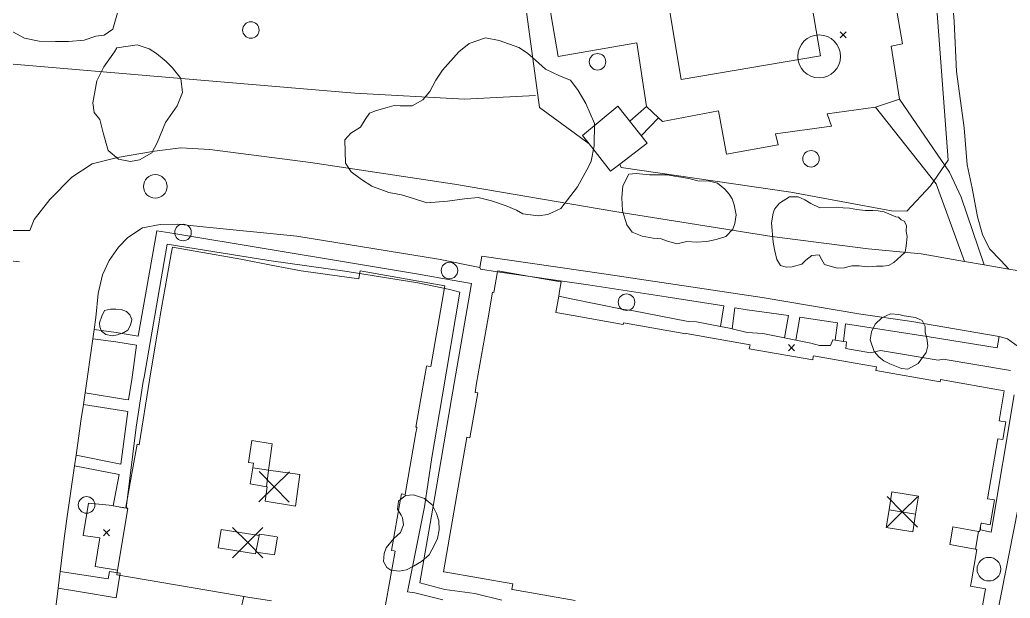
# Model space of a CAD drawing. Header units: metres. Extents: x 4652992 to 4879070, y 2074171 to 2309877.
# Drawn here: x 4653682.9 to 4653775.3, y 2307425.7 to 2307479.6 of the extents above; entities that cross this region are included whole.
import ezdxf

# ---------------------------------------------------------------- set-up
doc = ezdxf.new("R2010")
doc.units = ezdxf.units.M
doc.header["$MEASUREMENT"] = 0
doc.linetypes.add('DGN Style 2', pattern=[66.27138, 39.762828, -26.508552])
doc.linetypes.add('DGN Style 3', pattern=[92.779933, 66.271381, -26.508552])
doc.layers.get('0').update_dxf_attribs({"color": 4, "lineweight": 0})
for name, color, linetype, lineweight in [('Interior Floors', 7, 'Continuous', 0), ('Level 16', 2, 'Continuous', 0), ('Level 18', 5, 'Continuous', 0), ('Level 19', 38, 'DGN Style 3', 0), ('Level 20', 30, 'DGN Style 3', 0), ('Level 27', 30, 'Continuous', 0), ('Level 30', 5, 'Continuous', 0), ('Level 35', 4, 'Continuous', 0), ('Level 36', 1, 'Continuous', 0), ('Level 38', 3, 'Continuous', 0), ('Level 39', 9, 'Continuous', 0), ('Level 40', 1, 'Continuous', 0), ('Level 45', 9, 'Continuous', 0), ('Level 54', 30, 'DGN Style 2', 0), ('Level 58', 1, 'Continuous', 0), ('Level 61', 4, 'Continuous', 0), ('Level 62', 4, 'Continuous', 0), ('Level 63', 3, 'Continuous', 0)]:
    doc.layers.add(name, color=color, linetype=linetype, lineweight=lineweight)

# ---------------------------------------------------------------- blocks, each defined once
blk = doc.blocks.new('POSTE')
at = {"color": 0, "linetype": 'ByBlock', "lineweight": -2}
blk.add_circle((0, 0), 0.770001, dxfattribs=at)
blk = doc.blocks.new('AL')
at = {"color": 0, "linetype": 'ByBlock', "lineweight": -2, "ltscale": 10}
blk.add_circle((0, 0), 1.100002, dxfattribs=at)
blk = doc.blocks.new('COTA')
at = {"color": 0, "linetype": 'ByBlock', "lineweight": -2, "ltscale": 10}
for p, q in [((-1.408457, 1.419522), (0, 0)), ((1.419522, 1.408457), (0, 0)), ((0, 0), (-1.419522, -1.408457)), ((0, 0), (1.408457, -1.419522))]:
    blk.add_line(p, q, dxfattribs=at)
blk = doc.blocks.new('CIR')
at = {"layer": 'Interior Floors'}
blk.add_circle((0, -0.046637), 2, dxfattribs=at)

msp = doc.modelspace()

# ---------------------------------------------------------------- linework, layer by layer
at = {"layer": 'Level 16', "elevation": 1382.250706, "flags": 128}
msp.add_lwpolyline([(4653757.597058, 2307476.240945), (4653744.588572, 2307474.017015), (4653740.475602, 2307498.775509), (4653753.333249, 2307501.157997), (4653757.597058, 2307476.240945)], dxfattribs=at)
at = {"layer": 'Level 18', "color": 30}
for points in [[(4653776.686658, 2307456.093521, 1379.689248), (4653775.144628, 2307456.359863, 1379.820535), (4653772.830988, 2307456.759478, 1380.141607), (4653770.99826, 2307457.078038, 1380.429173), (4653766.982883, 2307457.775979, 1381.007483), (4653762.018925, 2307458.237271, 1381.712167), (4653753.052506, 2307459.393208, 1382.876117), (4653738.41006, 2307461.732581, 1384.902002), (4653723.463259, 2307464.259256, 1386.431152), (4653710.033777, 2307466.293185, 1387.599811), (4653700.67158, 2307467.494486, 1388.222137), (4653697.961693, 2307467.645408, 1388.396826), (4653695.511673, 2307467.359123, 1388.650942), (4653692.051685, 2307466.759723, 1389.069064), (4653689.701023, 2307466.155955, 1389.281195), (4653687.80046, 2307464.919124, 1389.442999), (4653685.738853, 2307462.844696, 1389.597686), (4653684.275467, 2307460.968148, 1389.75405), (4653683.876674, 2307459.964232, 1389.788997)], [(4653686.130071, 2307423.329009, 1392.272928), (4653686.522799, 2307426.622793, 1392.02126), (4653686.708077, 2307428.176702, 1391.904871), (4653687.102952, 2307431.488489, 1391.602542), (4653687.197766, 2307432.144167, 1391.54867), (4653687.302839, 2307432.870797, 1391.510263), (4653688.047791, 2307438.02248, 1391.091705), (4653688.192256, 2307439.021523, 1391.006057), (4653688.682935, 2307442.414797, 1390.726244), (4653688.875036, 2307443.756745, 1390.604273), (4653689.0284, 2307444.828094, 1390.511547), (4653689.749367, 2307449.864531, 1390.127), (4653689.871274, 2307450.716132, 1390.059984), (4653690.032274, 2307451.840823, 1389.966597), (4653690.266285, 2307454.08144, 1389.780844), (4653690.656134, 2307455.81999, 1389.609645), (4653691.277362, 2307457.168621, 1389.407208), (4653692.157261, 2307458.405206, 1389.168458), (4653693.011774, 2307459.313901, 1388.921608), (4653694.393005, 2307460.205355, 1388.781564), (4653696.037271, 2307460.5058, 1388.553114), (4653697.678304, 2307460.55431, 1388.415071), (4653699.741305, 2307460.322648, 1388.214603), (4653708.767489, 2307459.418076, 1387.649099), (4653721.972236, 2307457.270196, 1386.694018), (4653725.833639, 2307456.517666, 1386.281796), (4653726.02499, 2307457.559234, 1386.24992), (4653737.379586, 2307455.922864, 1384.933072), (4653752.147242, 2307453.715235, 1382.824596), (4653761.357957, 2307452.161956, 1381.562262), (4653766.104936, 2307451.46629, 1380.883446), (4653774.252851, 2307450.091085, 1379.806699), (4653775.009461, 2307449.8572, 1379.712454), (4653776.377442, 2307448.873727, 1379.626656)]]:
    msp.add_polyline3d(points, dxfattribs=at)
at = {"layer": 'Level 19', "linetype": 'DGN Style 3'}
for points in [[(4653682.911748, 2307457.034767, 1389.958687), (4653675.774949, 2307457.851582, 1390.348895), (4653670.595436, 2307458.625981, 1390.348895), (4653670.817301, 2307460.668792, 1390.348895), (4653676.067935, 2307459.966337, 1390.348895), (4653683.876674, 2307459.964232, 1389.788997)], [(4653775.573907, 2307417.535308, 1379.172344), (4653774.58575, 2307415.429115, 1379.17897), (4653773.66722, 2307414.141378, 1379.214627), (4653771.929602, 2307412.826498, 1379.229479), (4653770.041075, 2307412.820849, 1379.280668), (4653762.681118, 2307414.246151, 1379.43907), (4653762.879745, 2307415.497457, 1379.341622), (4653763.048076, 2307416.557911, 1379.256613), (4653763.303987, 2307418.1701, 1379.01651), (4653770.740696, 2307416.821851, 1378.972389), (4653771.335049, 2307416.823629, 1379.113842), (4653771.888294, 2307417.242277, 1379.220333), (4653771.907784, 2307417.257025, 1379.219676), (4653772.364493, 2307417.897311, 1379.193613), (4653772.401957, 2307417.949833, 1379.191643), (4653772.919267, 2307419.30103, 1379.177795), (4653774.06375, 2307424.179586, 1379.255637), (4653775.983552, 2307433.947749, 1379.217898)]]:
    msp.add_polyline3d(points, dxfattribs=at)
at = {"layer": 'Level 20', "linetype": 'Continuous'}
msp.add_polyline3d([(4653775.144628, 2307456.359863, 1380.045334), (4653774.403127, 2307457.175264, 1379.980754), (4653773.344863, 2307458.253832, 1380.080754), (4653772.692911, 2307459.575866, 1380.280754), (4653772.211899, 2307461.235662, 1380.580754), (4653771.734886, 2307463.902311, 1381.180753), (4653771.258083, 2307466.078822, 1381.580754), (4653770.969643, 2307469.518242, 1381.880753), (4653770.262533, 2307474.776591, 1381.980754), (4653770.040791, 2307479.422677, 1381.980754), (4653769.670418, 2307484.058626, 1382.080754)], dxfattribs=at)
at = {"layer": 'Level 27', "extrusion": (0.0007531833266931, 0.0118816080502261, 0.9999291275410559), "elevation": 32303.782543, "flags": 128}
msp.add_lwpolyline([(4653762.521282, 2307265.366321), (4653762.963331, 2307261.671341), (4653761.991028, 2307261.438325), (4653762.879384, 2307256.40357), (4653761.817481, 2307256.187354), (4653762.572837, 2307251.241905), (4653760.34333, 2307250.504253), (4653755.859023, 2307249.868108), (4653756.243613, 2307248.728828), (4653751.043205, 2307247.995476), (4653751.265796, 2307246.979404), (4653746.458587, 2307246.124744), (4653745.702223, 2307250.164229), (4653740.491812, 2307249.153858), (4653740.122036, 2307249.498763), (4653738.994829, 2307250.550152), (4653738.994824, 2307250.550156), (4653738.089277, 2307256.474575), (4653730.782564, 2307255.211085), (4653728.566129, 2307268.075504)], dxfattribs=at)
at = {"layer": 'Level 30', "color": 1}
for points in [[(4653738.872386, 2307466.126047, 1386.574904), (4653738.020463, 2307465.471275, 1386.7), (4653736.007415, 2307468.037758, 1386.546039), (4653735.405449, 2307468.805219, 1386.5), (4653738.696678, 2307471.534097, 1386.1), (4653741.425537, 2307468.088352, 1386.2), (4653738.872386, 2307466.126047, 1386.574904)], [(4653706.404746, 2307425.438953, 1391.9313), (4653704.622365, 2307425.712694, 1392.0752), (4653704.581378, 2307425.720562, 1393.4752), (4653691.990069, 2307427.877243, 1392.7), (4653692.060394, 2307428.2991, 1392.7), (4653693.018349, 2307434.045592, 1392.7), (4653692.999455, 2307434.059381, 1392.6163), (4653692.903482, 2307434.129424, 1392.1909), (4653692.837856, 2307434.177318, 1391.9), (4653693.459385, 2307437.651164, 1391.9), (4653693.885186, 2307440.031047, 1391.9), (4653694.069342, 2307439.983032, 1391.1), (4653695.051396, 2307446.017345, 1391.1), (4653695.934182, 2307451.441695, 1391.1), (4653696.028178, 2307452.019265, 1391.1), (4653696.032741, 2307452.047303, 1391.1), (4653696.814898, 2307456.389863, 1390.7579), (4653697.066954, 2307457.789285, 1390.6476), (4653697.175787, 2307458.39348, 1390.6), (4653699.304329, 2307458.018566, 1390.6668), (4653703.544935, 2307457.271639, 1390.8), (4653706.379634, 2307456.727103, 1390.8), (4653709.169114, 2307456.191253, 1390.8), (4653709.180209, 2307456.18938, 1390.8752), (4653709.179219, 2307456.182082, 1390.8752), (4653709.40432, 2307456.151548, 1390.8752)], [(4653709.40432, 2307456.151548, 1390.8752), (4653714.541437, 2307455.454725, 1390.8752), (4653714.61257, 2307455.857754, 1390.8752), (4653714.671553, 2307456.191942, 1390.8752), (4653722.575322, 2307454.796965, 1390.8752), (4653721.247699, 2307447.274816, 1390.4752), (4653721.022593, 2307447.314546, 1390.4752), (4653720.877682, 2307447.340123, 1390.4752), (4653720.869555, 2307447.294076, 1390.4752), (4653720.563156, 2307445.558057, 1390.4752), (4653719.871321, 2307441.638204, 1390.4752), (4653719.964235, 2307441.621805, 1393.6752), (4653719.950935, 2307441.546448, 1393.6752), (4653719.874195, 2307441.11165, 1393.6752), (4653718.859802, 2307435.364222, 1393.6752), (4653718.534846, 2307435.421575, 1393.4752), (4653718.443633, 2307434.90477, 1393.2306), (4653717.602542, 2307430.139256, 1390.9752), (4653717.642592, 2307430.132188, 1390.9752), (4653717.840292, 2307430.097295, 1390.9752), (4653717.932113, 2307430.081089, 1390.9752), (4653716.831796, 2307423.846823, 1391.094757)], [(4653734.724083, 2307425.474399, 1387.2), (4653728.869789, 2307426.497842, 1387.2), (4653728.807142, 2307426.508794, 1387.2), (4653728.812154, 2307426.537462, 1387.2766), (4653728.898798, 2307427.033084, 1388.6), (4653722.50368, 2307428.151073, 1388.6), (4653722.429827, 2307428.163984, 1388.6), (4653723.806037, 2307436.03618, 1388.9142), (4653724.613078, 2307440.652608, 1389.0984), (4653724.619887, 2307440.691558, 1389.1), (4653724.700558, 2307440.677455, 1389.1), (4653724.913252, 2307440.640272, 1389.1), (4653725.645083, 2307444.826487, 1389.4), (4653725.431395, 2307444.863844, 1390.7802), (4653725.38188, 2307444.8725, 1391.1), (4653725.530505, 2307445.722663, 1391.1), (4653726.598515, 2307451.831888, 1391.1), (4653727.013971, 2307454.208379, 1391.1), (4653727.149346, 2307454.184713, 1388.5), (4653727.490499, 2307456.136178, 1388.2092), (4653727.501274, 2307456.197809, 1388.2), (4653733.338046, 2307455.177429, 1388.2), (4653733.411147, 2307455.16465, 1388.2), (4653733.26106, 2307454.306122, 1387.9301)], [(4653733.26106, 2307454.306122, 1387.9301), (4653733.180856, 2307453.847337, 1387.785846), (4653732.910728, 2307452.302155, 1387.3), (4653734.519577, 2307452.020898, 1387.3), (4653739.188562, 2307451.204669, 1387.3), (4653739.211846, 2307451.337858, 1386.1), (4653745.031767, 2307450.320424, 1386.1), (4653745.036398, 2307450.346918, 1385.9), (4653745.05361, 2307450.343909, 1385.9), (4653751.014055, 2307449.301909, 1385.9), (4653750.95001, 2307448.935557, 1384.4), (4653756.859535, 2307447.902459, 1384.2), (4653756.91583, 2307448.224476, 1383.8534), (4653756.924507, 2307448.274113, 1383.8), (4653760.617285, 2307447.628545, 1383.8), (4653762.791506, 2307447.248449, 1383.8), (4653762.730143, 2307446.89744, 1382.5), (4653768.742549, 2307445.846356, 1382.5), (4653768.77874, 2307446.053373, 1381.3458), (4653768.780176, 2307446.061587, 1381.3), (4653774.715488, 2307445.023981, 1381.3), (4653774.714052, 2307445.015766, 1381.3), (4653774.225542, 2307442.221397, 1381.3), (4653774.400669, 2307442.190781, 1381.3), (4653774.857453, 2307442.110927, 1381.3), (4653774.571968, 2307440.477891, 1381.3), (4653774.120428, 2307440.556829, 1381.3), (4653773.141458, 2307434.956927, 1381.3), (4653773.790013, 2307434.843547, 1381.3), (4653773.387213, 2307432.539452, 1381.3), (4653772.617941, 2307432.673935, 1381.3), (4653772.553336, 2307432.685229, 1381.3), (4653772.504847, 2307432.407861, 1381.3), (4653772.425808, 2307431.955743, 1381.3), (4653772.415164, 2307431.894855, 1381.3), (4653772.302737, 2307431.91451, 1381.3), (4653769.931728, 2307432.329007, 1381.3), (4653769.700041, 2307431.003713, 1380.8973), (4653769.64405, 2307430.683433, 1380.8), (4653769.659384, 2307430.680753, 1380.8), (4653770.143583, 2307430.596105, 1380.8), (4653772.00927, 2307430.269948, 1380.8), (4653772.02366, 2307430.267432, 1380.8), (4653772.159794, 2307430.243633, 1380.8), (4653771.647447, 2307427.31291, 1381.1407), (4653771.558216, 2307426.80249, 1381.2), (4653772.950286, 2307426.559129, 1381), (4653772.673363, 2307424.975081, 1381)], [(4653704.590282, 2307440.391336, 1391), (4653704.25669, 2307438.345764, 1391.0233), (4653704.740619, 2307438.264509, 1392.2), (4653704.67186, 2307437.855, 1392.2), (4653704.417718, 2307436.341408, 1392.2), (4653705.935166, 2307436.072681, 1392.2), (4653705.999453, 2307436.061297, 1392.2), (4653705.816881, 2307434.739906, 1390.8), (4653708.653834, 2307434.263562, 1390.8), (4653709.059541, 2307437.220787, 1390.8), (4653706.143388, 2307437.613079, 1392.096082), (4653706.134572, 2307437.614265, 1392.1), (4653706.135134, 2307437.618176, 1392.099523), (4653706.48795, 2307440.072706, 1391.8), (4653704.590282, 2307440.391336, 1391)], [(4653763.696692, 2307432.291371, 1382.7653), (4653766.18013, 2307431.870915, 1382.5), (4653766.443903, 2307433.529047, 1382.450338), (4653766.711261, 2307435.209712, 1382.4), (4653764.24926, 2307435.59864, 1382.4), (4653763.971676, 2307433.937227, 1382.583509), (4653763.696692, 2307432.291371, 1382.7653)], [(4653701.454048, 2307430.379105, 1392.6), (4653704.920188, 2307429.830077, 1392.6), (4653704.94651, 2307429.996249, 1391.9932), (4653704.952418, 2307429.995313, 1391.992549), (4653706.700276, 2307429.718457, 1391.8), (4653706.965604, 2307431.393534, 1391.5), (4653706.893005, 2307431.405034, 1391.5), (4653705.948244, 2307431.554682, 1391.5), (4653705.273889, 2307431.661498, 1391.5), (4653705.25492, 2307431.541741, 1392.1653), (4653705.253929, 2307431.535485, 1392.2), (4653705.253702, 2307431.535521, 1392.200026), (4653701.725738, 2307432.094342, 1392.6), (4653701.454048, 2307430.379105, 1392.6)]]:
    msp.add_polyline3d(points, dxfattribs=at)
at = {"layer": 'Level 35'}
for p, q in [((4653704.67186, 2307437.855, 1391.966461), (4653706.135134, 2307437.618176, 1391.896554)), ((4653705.935166, 2307436.072681, 1391.946856), (4653706.143388, 2307437.613079, 1392.051759)), ((4653763.971676, 2307433.937227, 1382.5848), (4653766.443903, 2307433.529047, 1382.5848)), ((4653705.253702, 2307431.535521, 1391.9), (4653704.952418, 2307429.995313, 1391.9)), ((4653772.02366, 2307430.267432, 1380.7848), (4653772.302737, 2307431.91451, 1380.7848))]:
    msp.add_line(p, q, dxfattribs=at)
at = {"layer": 'Level 36', "extrusion": (-0.012247729635093, 0.0071146018584118, 0.9998996827478153), "elevation": -39196.892924, "flags": 128}
msp.add_lwpolyline([(4653437.352349, 2307803.794039), (4653435.493269, 2307828.706635), (4653436.385339, 2307830.242482)], dxfattribs=at)
at = {"layer": 'Level 36'}
msp.add_polyline3d([(4653738.872386, 2307466.126047, 1386.450706), (4653738.995407, 2307465.834668, 1386.450706), (4653754.817205, 2307463.537033, 1385.550706), (4653764.199723, 2307461.785348, 1384.750706), (4653765.619288, 2307461.76275, 1384.750706), (4653767.835465, 2307464.125635, 1384.650706)], dxfattribs=at)
at = {"layer": 'Level 38'}
msp.add_line((4653767.835465, 2307464.125635, 1384.650706), (4653769.472576, 2307466.515315, 1384.650706), dxfattribs=at)
for points in [[(4653662.307583, 2307498.074997, 1389.8507), (4653654.887838, 2307477.951167, 1391.9507), (4653666.28092, 2307476.804042, 1390.9507), (4653678.272609, 2307475.465714, 1390.0507), (4653679.393548, 2307475.693399, 1390.0507), (4653699.821295, 2307473.953395, 1389.5507), (4653714.166689, 2307472.758232, 1389.5507), (4653724.398611, 2307472.209645, 1389.3507), (4653731.006628, 2307472.522608, 1389.3507)], [(4653736.007415, 2307468.037758, 1384.7507), (4653731.398079, 2307471.41491, 1384.7507), (4653729.041661, 2307488.767665, 1384.4507)]]:
    msp.add_polyline3d(points, dxfattribs=at)
at = {"layer": 'Level 40', "color": 3, "elevation": 1391.5, "flags": 128}
msp.add_lwpolyline([(4653690.856719, 2307452.510158), (4653691.413426, 2307452.611521), (4653691.914921, 2307452.640845), (4653692.401085, 2307452.590637), (4653692.904133, 2307452.413636), (4653693.217046, 2307452.107569), (4653693.379705, 2307451.664937), (4653693.280154, 2307451.147988), (4653693.021109, 2307450.661016), (4653692.648512, 2307450.442615), (4653692.068868, 2307450.221916), (4653691.559716, 2307450.152787), (4653690.96155, 2307450.265216), (4653690.568836, 2307450.58628), (4653690.398492, 2307450.989178), (4653690.387667, 2307451.362092), (4653690.589975, 2307451.983396), (4653690.856719, 2307452.510158)], dxfattribs=at)
at = {"layer": 'Level 40', "color": 3}
for points in [[(4653692.123529, 2307480.471329, 1385.57598), (4653691.62771, 2307478.728675, 1385.57598), (4653690.798754, 2307478.166637, 1385.57598), (4653690.051671, 2307478.049505, 1386.47598), (4653688.944742, 2307477.700349, 1386.47598), (4653687.4815, 2307477.577898, 1386.47598), (4653686.279328, 2307477.565616, 1386.47598), (4653684.768312, 2307477.611616, 1386.47598), (4653683.378837, 2307477.873901, 1386.47598), (4653682.294997, 2307478.477254, 1386.47598), (4653681.306182, 2307478.743675, 1386.47598), (4653680.165944, 2307478.639899, 1386.47598), (4653679.129452, 2307479.074838, 1386.47598), (4653678.446273, 2307479.682374, 1386.47598)], [(4653693.878923, 2307477.255958, 1391.57598), (4653694.997625, 2307476.886579, 1391.57598), (4653695.70419, 2307476.436825, 1391.57598), (4653696.596225, 2307475.714802, 1391.57598), (4653697.196803, 2307475.126905, 1391.57598), (4653697.953454, 2307474.11413, 1391.57598), (4653698.100939, 2307472.820891, 1391.57598), (4653697.621529, 2307471.566821, 1391.57598), (4653696.520099, 2307470.028241, 1392.47598), (4653695.756346, 2307468.118671, 1392.47598), (4653695.259807, 2307467.185455, 1392.47598), (4653694.104694, 2307466.534292, 1392.47598), (4653693.281587, 2307466.373447, 1392.47598), (4653692.13494, 2307466.589529, 1392.47598), (4653691.182129, 2307467.401055, 1392.47598), (4653690.711283, 2307469.069735, 1392.47598), (4653690.396369, 2307470.31406, 1392.47598), (4653689.887522, 2307470.962991, 1392.47598), (4653689.743227, 2307471.859182, 1392.47598), (4653690.139699, 2307473.917326, 1392.47598), (4653690.786263, 2307475.217252, 1392.47598), (4653691.767949, 2307476.611845, 1392.47598), (4653691.994249, 2307476.964087, 1392.47598), (4653693.878923, 2307477.255958, 1391.57598)], [(4653715.139245, 2307470.306966, 1392.175979), (4653715.558976, 2307470.886658, 1391.27598), (4653716.198685, 2307471.13507, 1391.27598), (4653717.206249, 2307471.417448, 1390.07598), (4653717.83335, 2307471.594928, 1390.07598), (4653718.419234, 2307471.558299, 1390.07598), (4653719.533157, 2307471.569909, 1390.07598), (4653720.528582, 2307472.121555, 1390.07598), (4653721.158558, 2307472.897358, 1389.175979), (4653721.736534, 2307473.973102, 1389.175979), (4653722.358594, 2307474.892366, 1389.175979), (4653723.8737, 2307476.589822, 1388.57598), (4653724.840772, 2307477.370598, 1388.57598), (4653726.353472, 2307477.899965, 1388.57598), (4653727.643098, 2307477.656227, 1388.57598), (4653729.479966, 2307476.997148, 1388.57598), (4653730.263251, 2307476.482142, 1388.57598), (4653731.019263, 2307475.82552, 1388.57598), (4653731.960829, 2307474.987077, 1388.57598), (4653733.259772, 2307474.36336, 1389.47598), (4653734.281487, 2307473.950477, 1389.47598), (4653734.981888, 2307473.012047, 1389.47598), (4653735.698707, 2307471.77742, 1389.47598), (4653736.534154, 2307469.928594, 1390.375979), (4653736.485196, 2307467.838509, 1390.97598), (4653736.213928, 2307466.427483, 1390.97598), (4653735.977661, 2307465.960282, 1390.97598), (4653734.948323, 2307464.034172, 1390.97598), (4653733.377676, 2307462.019601, 1391.57598), (4653732.169432, 2307461.44382, 1391.57598), (4653731.26784, 2307461.321568, 1391.57598), (4653729.841899, 2307461.51732, 1391.57598), (4653729.246961, 2307461.848656, 1391.57598), (4653728.298862, 2307462.246579, 1391.57598), (4653726.926909, 2307462.724425, 1391.57598), (4653725.669, 2307463.03465, 1391.57598), (4653724.400267, 2307462.908495, 1391.57598), (4653722.8217, 2307462.694571, 1391.57598), (4653720.889682, 2307462.547219, 1391.57598), (4653719.644882, 2307462.92802, 1391.57598), (4653718.54133, 2307463.282205, 1391.57598), (4653717.339892, 2307463.508679, 1391.57598), (4653715.768563, 2307464.097239, 1391.57598), (4653714.789732, 2307464.720313, 1391.57598), (4653713.824418, 2307465.413958, 1391.57598), (4653713.323931, 2307466.239272, 1391.57598), (4653713.235822, 2307468.402322, 1392.175979), (4653713.795179, 2307469.027064, 1392.175979), (4653714.707618, 2307469.585164, 1392.175979), (4653715.139245, 2307470.306966, 1392.175979)], [(4653739.727459, 2307465.20825, 1387.675979), (4653740.414546, 2307465.279987, 1387.375979), (4653741.64143, 2307465.1485, 1387.375979), (4653742.442544, 2307465.147369, 1387.375979), (4653743.291946, 2307465.137119, 1387.375979), (4653743.968505, 2307465.009439, 1387.375979), (4653744.799279, 2307464.902669, 1387.375979), (4653745.427456, 2307464.784119, 1387.375979), (4653746.142974, 2307464.599076, 1387.375979), (4653747.233764, 2307464.54325, 1387.375979), (4653747.972099, 2307464.352272, 1387.675979), (4653748.67059, 2307463.820587, 1387.675979), (4653749.079329, 2307463.343593, 1387.675979), (4653749.3432, 2307462.893942, 1387.675979), (4653749.540246, 2307462.35694, 1387.675979), (4653749.711438, 2307461.424963, 1387.675979), (4653749.602181, 2307460.595871, 1387.675979), (4653749.403666, 2307460.083502, 1387.675979), (4653748.772504, 2307459.402796, 1387.675979), (4653747.868157, 2307459.123465, 1387.675979), (4653746.982296, 2307458.940597, 1387.675979), (4653746.018334, 2307458.872413, 1387.675979), (4653745.130425, 2307458.939844, 1387.675979), (4653744.186843, 2307458.717819, 1387.675979), (4653743.239312, 2307458.996443, 1387.675979), (4653742.726492, 2307459.193114, 1387.675979), (4653741.983334, 2307459.233237, 1387.675979), (4653740.968821, 2307459.424506, 1387.675979), (4653740.039656, 2307459.799675, 1387.675979), (4653739.522848, 2307460.497091, 1387.675979), (4653739.117317, 2307461.773523, 1387.675979), (4653739.059274, 2307463.034428, 1387.675979), (4653739.166675, 2307464.114124, 1387.675979), (4653739.727459, 2307465.20825, 1387.675979)], [(4653765.586206, 2307460.422528, 1384.07598), (4653765.569043, 2307459.86833, 1384.07598), (4653765.654527, 2307459.383952, 1384.07598), (4653765.579524, 2307458.528498, 1384.07598), (4653765.463844, 2307457.925986, 1384.07598), (4653765.109575, 2307457.591453, 1384.07598), (4653764.409275, 2307456.965402, 1384.07598), (4653763.934049, 2307456.698252, 1384.07598), (4653763.409865, 2307456.641018, 1384.07598), (4653762.807791, 2307456.643067, 1384.07598), (4653762.395377, 2307456.587045, 1384.07598), (4653761.969682, 2307456.578125, 1384.07598), (4653761.203532, 2307456.655707, 1384.07598), (4653760.50391, 2307456.665866, 1384.675979), (4653760.130725, 2307456.580273, 1384.675979), (4653759.77905, 2307456.490621, 1384.675979), (4653759.143493, 2307456.432213, 1384.675979), (4653757.96361, 2307456.778403, 1385.57598), (4653757.720484, 2307457.216702, 1385.57598), (4653757.451829, 2307457.692525, 1385.57598), (4653756.783701, 2307457.622292, 1385.57598), (4653756.212871, 2307457.206642, 1385.57598), (4653755.843688, 2307456.818366, 1385.57598), (4653754.951422, 2307456.565818, 1386.175979), (4653754.390616, 2307456.540838, 1386.175979), (4653753.866137, 2307456.705075, 1386.175979), (4653753.515091, 2307457.261436, 1386.175979), (4653753.299867, 2307458.184339, 1386.175979), (4653753.168499, 2307458.862684, 1386.175979), (4653753.009156, 2307460.655127, 1386.175979), (4653753.185598, 2307461.57361, 1386.175979), (4653753.308276, 2307461.951205, 1386.175979), (4653753.767702, 2307462.515713, 1386.175979), (4653754.681141, 2307463.094698, 1386.175979), (4653755.512199, 2307463.090041, 1385.875979), (4653756.113564, 2307462.826209, 1385.875979), (4653756.696331, 2307462.465672, 1385.875979), (4653757.521068, 2307462.059479, 1385.875979), (4653759.099526, 2307462.116039, 1385.27598), (4653759.690064, 2307462.054741, 1385.27598), (4653760.289875, 2307462.041842, 1385.27598), (4653760.967941, 2307461.913869, 1385.27598), (4653761.752133, 2307461.816016, 1385.27598), (4653762.458019, 2307461.833237, 1385.27598), (4653762.951585, 2307461.79023, 1385.27598), (4653763.532693, 2307461.680552, 1385.27598), (4653764.618371, 2307461.228913, 1384.675979), (4653764.860702, 2307461.183177, 1384.675979), (4653765.114295, 2307460.934551, 1384.675979), (4653765.395784, 2307460.831236, 1384.675979), (4653765.586206, 2307460.422528, 1384.07598)], [(4653765.396905, 2307451.989068, 1383.47598), (4653766.446247, 2307451.837772, 1382.875979), (4653767.050017, 2307451.572988, 1382.875979), (4653767.345529, 2307451.014004, 1382.875979), (4653767.340149, 2307450.461399, 1382.875979), (4653767.489876, 2307449.929895, 1382.875979), (4653767.602305, 2307449.204106, 1382.875979), (4653767.432495, 2307448.581818, 1382.875979), (4653766.683482, 2307447.565316, 1382.875979), (4653765.726768, 2307447.040862, 1382.875979), (4653765.134241, 2307447.102118, 1382.875979), (4653764.035486, 2307447.518597, 1383.47598), (4653763.490038, 2307447.822478, 1383.47598), (4653763.051016, 2307448.156611, 1383.47598), (4653762.600696, 2307448.694039, 1383.47598), (4653762.204312, 2307449.774517, 1383.47598), (4653762.344099, 2307450.502539, 1383.47598), (4653762.687456, 2307451.242482, 1383.47598), (4653763.303536, 2307451.830433, 1383.47598), (4653764.125114, 2307452.178476, 1383.47598), (4653764.87211, 2307452.138262, 1383.47598), (4653765.396905, 2307451.989068, 1383.47598)], [(4653718.484487, 2307433.440352, 1391.375175), (4653718.157683, 2307433.978201, 1391.075175), (4653718.256438, 2307434.748368, 1391.075175), (4653718.899676, 2307435.268468, 1391.075175), (4653719.65117, 2307435.324603, 1391.075175), (4653720.672175, 2307434.985121, 1391.075175), (4653721.399958, 2307434.404943, 1391.075175), (4653721.786908, 2307433.593007, 1391.075175), (4653722.001541, 2307432.911991, 1391.075175), (4653722.036622, 2307432.067511, 1391.075175), (4653721.881095, 2307431.258781, 1391.075175), (4653721.619202, 2307430.667143, 1391.075175), (4653721.093492, 2307429.730645, 1391.075175), (4653720.384378, 2307429.124242, 1391.075175), (4653719.655023, 2307428.669478, 1391.075175), (4653718.980719, 2307428.3217, 1391.375175), (4653718.315667, 2307428.200009, 1391.375175), (4653717.544248, 2307428.295337, 1391.375175), (4653717.152045, 2307428.565948, 1391.375175), (4653716.862366, 2307429.112987, 1391.375175), (4653716.904294, 2307429.844231, 1391.375175), (4653717.109356, 2307430.397062, 1391.375175), (4653717.816377, 2307431.249929, 1391.375175), (4653718.420846, 2307431.826362, 1391.375175), (4653718.700965, 2307432.512878, 1391.375175), (4653718.629313, 2307433.166831, 1391.375175), (4653718.484487, 2307433.440352, 1391.375175)]]:
    msp.add_polyline3d(points, dxfattribs=at)
at = {"layer": 'Level 54'}
for p, q in [((4653739.798734, 2307470.142525, 1383.515381), (4653741.356205, 2307471.504996, 1382.150706)), ((4653742.483421, 2307470.453681, 1382.150706), (4653740.880492, 2307468.776583, 1383.623967)), ((4653703.478876, 2307424.367881, 1390.690451), (4653703.835696, 2307425.848285, 1390.560124))]:
    msp.add_line(p, q, dxfattribs=at)
at = {"layer": 'Level 54', "linetype": 'Continuous'}
for points in [[(4653727.8923, 2307425.4928, 1385.6168), (4653725.3595, 2307426.1276, 1386.4168), (4653722.5624, 2307426.5096, 1386.5168), (4653720.2316, 2307427.1226, 1387.9168), (4653721.4366, 2307434.0933, 1387.6168), (4653722.2335, 2307438.6178, 1387.5168), (4653723.1937, 2307444.2728, 1387.3168), (4653725.0609, 2307455.0052, 1386.6168), (4653723.2605, 2307455.3417, 1387.3168), (4653720.1195, 2307455.8918, 1387.5168), (4653713.5784, 2307456.9682, 1387.8168), (4653706.301, 2307458.1783, 1388.0168), (4653696.9306, 2307459.7321, 1388.3168), (4653695.715476, 2307459.91258, 1388.4168), (4653693.986635, 2307450.10867, 1388.770314), (4653691.924222, 2307450.460327, 1389.9961), (4653689.871274, 2307450.716132, 1390.1737)], [(4653722.3724, 2307425.5263, 1386.5168), (4653719.7849, 2307426.1764, 1387.9168), (4653719.0976, 2307426.279, 1387.9168), (4653720.6668, 2307434.2067, 1387.6168), (4653721.3535, 2307438.7903, 1387.5168), (4653722.3153, 2307444.4544, 1387.3168), (4653723.9628, 2307454.2122, 1386.9168), (4653723.0475, 2307454.452, 1387.3168), (4653720.058, 2307455.0772, 1387.5168), (4653713.4593, 2307456.1305, 1387.8168), (4653706.1628, 2307457.1525, 1388.0168), (4653696.6985, 2307458.6708, 1388.3168), (4653694.528863, 2307446.289657, 1388.9), (4653694.457742, 2307445.876199, 1389.4), (4653693.793067, 2307441.616309, 1389.5), (4653692.856587, 2307434.084254, 1389.7), (4653691.659653, 2307434.292637, 1389.7), (4653692.196641, 2307437.23126, 1389.7558), (4653688.047791, 2307438.02248, 1391.152)], [(4653725.833639, 2307456.517666, 1386.3347), (4653725.884585, 2307456.350564, 1386.369793), (4653727.487044, 2307456.116416, 1386.228722), (4653735.915295, 2307454.887863, 1385.0698), (4653743.206064, 2307453.785847, 1384.1698), (4653748.578364, 2307452.924225, 1383.3874), (4653748.264751, 2307451.007108, 1383.4628)], [(4653749.337985, 2307450.789933, 1383.379543), (4653749.61379, 2307452.758161, 1383.236642), (4653750.759502, 2307452.574409, 1383.0698), (4653754.600632, 2307452.02149, 1382.52443), (4653754.214097, 2307449.961027, 1382.401169)], [(4653758.937851, 2307449.740977, 1381.435297), (4653759.18479, 2307451.361615, 1381.873573), (4653755.646621, 2307451.870923, 1382.375922), (4653755.295608, 2307449.744188, 1382.328313)], [(4653774.252851, 2307450.091085, 1379.8902), (4653774.065567, 2307449.0302, 1379.7698), (4653767.523277, 2307450.063145, 1380.6698), (4653759.915749, 2307451.256396, 1381.769792), (4653759.743835, 2307449.613555, 1381.435297)], [(4653689.749367, 2307449.864531, 1390.237), (4653691.889896, 2307449.583477, 1389.9961), (4653693.831782, 2307449.2788, 1388.8021), (4653693.451603, 2307446.498392, 1388.9), (4653693.389373, 2307446.064304, 1389.5), (4653693.089549, 2307444.178403, 1389.5), (4653692.786689, 2307444.221799, 1389.6558), (4653689.0284, 2307444.828094, 1390.611)], [(4653688.192256, 2307439.021523, 1391.0697), (4653692.356338, 2307438.168537, 1389.7558), (4653693.026595, 2307443.075935, 1389.6), (4653688.875036, 2307443.756745, 1390.6905)], [(4653686.522799, 2307426.622793, 1392.048), (4653688.594245, 2307426.283605, 1391.8558), (4653691.928776, 2307425.739597, 1391.5558), (4653692.304611, 2307428.015381, 1391.5558), (4653691.299884, 2307428.19438, 1391.6558), (4653691.184427, 2307427.50686, 1391.6558), (4653686.708077, 2307428.176702, 1391.9337)]]:
    msp.add_polyline3d(points, dxfattribs=at)
at = {"layer": 'Level 58', "extrusion": (-0.3273621216843625, -0.2917252789497585, 0.8987382282444638), "elevation": -2195371.196229, "flags": 128}
msp.add_lwpolyline([(1373474.148194, 4502872.266902), (1373467.00344, 4502875.407632), (1373457.893939, 4502876.023266)], dxfattribs=at)
at = {"layer": 'Level 58'}
msp.add_polyline3d([(4653772.830988, 2307456.759478, 1380.1902), (4653770.694641, 2307463.073294, 1381.580754), (4653769.61453, 2307465.386084, 1381.880753), (4653764.9342, 2307472.1967, 1382.1507)], dxfattribs=at)
at = {"layer": 'Level 62'}
msp.add_line((4653692.856587, 2307434.084254, 1390.755769), (4653692.99901, 2307434.059458, 1390.755769), dxfattribs=at)
at = {"layer": 'Level 62', "elevation": 1390.755769, "flags": 128}
msp.add_lwpolyline([(4653692.185323, 2307434.201119), (4653692.2783, 2307434.1849), (4653692.5747, 2307434.1333), (4653692.613643, 2307434.12655)], dxfattribs=at)
at = {"layer": 'Level 62'}
for points in [[(4653733.181051, 2307453.847294, 1385.70991), (4653734.359341, 2307453.58395, 1385.410838), (4653739.246836, 2307452.608397, 1384.762622), (4653740.009681, 2307452.510023, 1384.517692), (4653745.238841, 2307451.472615, 1383.748037), (4653746.036989, 2307451.439802, 1383.49356), (4653748.264751, 2307451.007108, 1383.36777), (4653749.108433, 2307450.843242, 1383.320132), (4653749.337985, 2307450.789933, 1383.279374), (4653750.755305, 2307450.460792, 1383.027727), (4653752.223071, 2307450.360222, 1382.448848), (4653754.214097, 2307449.961027, 1382.236776), (4653755.295608, 2307449.744188, 1382.121581), (4653756.676358, 2307449.467352, 1381.974513), (4653757.499027, 2307449.244366, 1381.69821), (4653758.527521, 2307449.241082, 1381.542013), (4653758.743755, 2307449.771662, 1381.577233), (4653758.937851, 2307449.740977, 1381.564573), (4653759.743835, 2307449.613555, 1381.512003), (4653760.001405, 2307449.572835, 1381.495202), (4653759.962035, 2307448.970875, 1381.491204), (4653762.242294, 2307448.541362, 1381.09119), (4653763.175368, 2307448.760223, 1380.754752), (4653768.558951, 2307447.865349, 1379.952309), (4653769.006221, 2307447.961732, 1379.891752), (4653775.298382, 2307446.911346, 1379.269551)], [(4653775.6256, 2307444.633597, 1379.177181), (4653773.485008, 2307431.837534, 1379.213815), (4653772.503222, 2307432.076128, 1379.182301), (4653772.504841, 2307432.406666, 1379.186238)], [(4653692.060196, 2307428.299133, 1390.755769), (4653689.9628, 2307428.642942, 1390.755769), (4653690.395281, 2307431.317057, 1390.755769), (4653688.860357, 2307431.527405, 1390.955769), (4653689.361505, 2307434.557796, 1390.955769), (4653691.269931, 2307434.360486, 1390.755769), (4653691.659653, 2307434.292637, 1390.755769)]]:
    msp.add_polyline3d(points, dxfattribs=at)

# ---------------------------------------------------------------- block references
at = {"layer": 'Level 19', "color": 5, "linetype": 'DGN Style 3', "lineweight": -3, "rotation": 352.584338}
msp.add_blockref('CIR', (4653757.465255, 2307476.222298, 1382.6), dxfattribs=at)
at = {"layer": 'Level 39', "zscale": 0.1}
for p in [(4653706.658115, 2307436.071247, 1391.423262), (4653765.210555, 2307433.739483, 1382.516669), (4653704.192843, 2307430.873162, 1392.196166)]:
    msp.add_blockref('COTA', p, dxfattribs=at)
at = {"layer": 'Level 45', "zscale": 0.1}
for p in [(4653695.579465, 2307464.063721, 1388.735297), (4653773.281819, 2307428.398676, 1379.356819)]:
    msp.add_blockref('AL', p, dxfattribs=at)
at = {"layer": 'Level 61', "zscale": 0.1}
for p in [(4653704.486106, 2307478.63599, 1382.878387), (4653736.800486, 2307475.678876, 1382.778387), (4653756.701902, 2307466.636779, 1382.578387), (4653698.166475, 2307459.768691, 1388.284807), (4653722.998188, 2307456.223951, 1386.884808), (4653739.501062, 2307453.275553, 1384.884808), (4653689.174829, 2307434.384022, 1390.984808)]:
    msp.add_blockref('POSTE', p, dxfattribs=at)
at = {"layer": 'Level 63', "xscale": 0.2, "yscale": 0.2, "zscale": 0.1}
for p in [(4653759.70415, 2307478.191296, 1381.942718), (4653754.885594, 2307449.036968, 1381.524513), (4653691.04172, 2307431.79992, 1390.80647)]:
    msp.add_blockref('COTA', p, dxfattribs=at)

doc.saveas('drawing.dxf')
